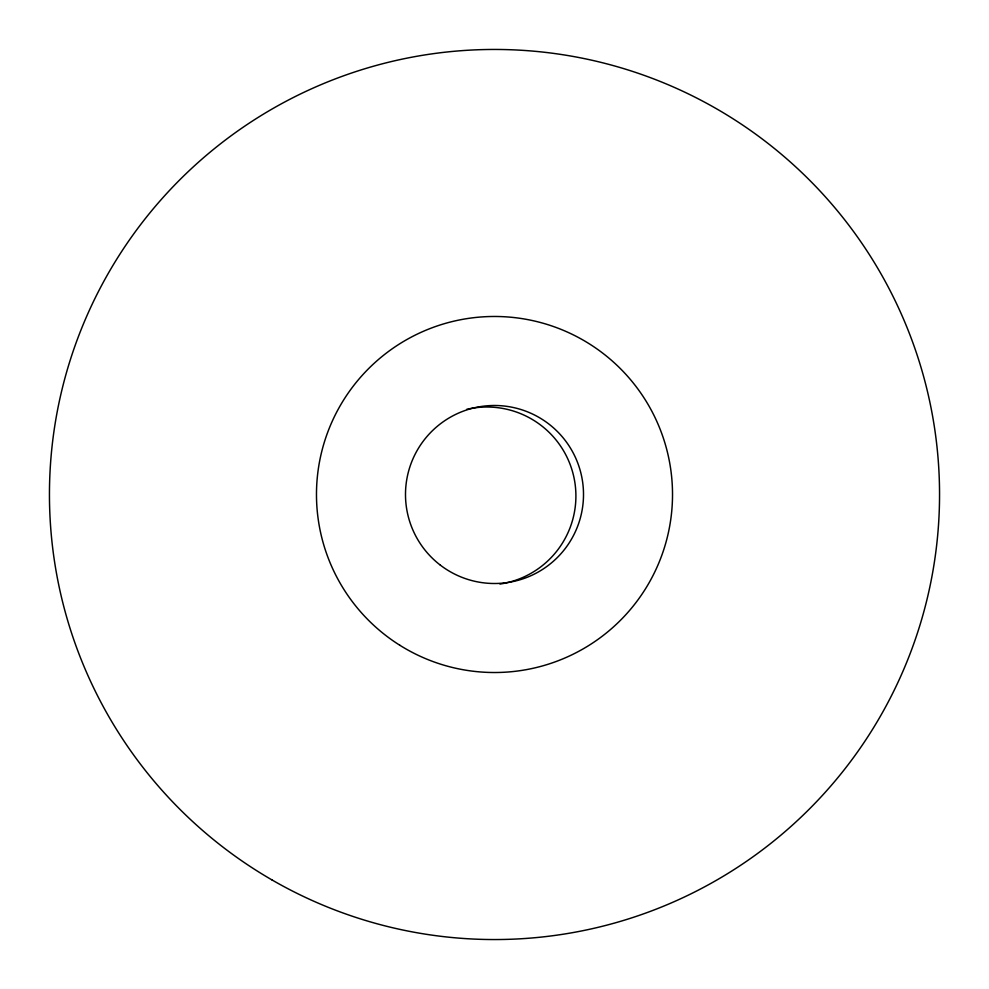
<?xml version="1.0" encoding="UTF-8"?>
<svg xmlns="http://www.w3.org/2000/svg" width="989" height="989" viewBox="0 0 989 989"><rect width="100%" height="100%" fill="white"/><g stroke="black" fill="none" stroke-linecap="round" stroke-linejoin="round"><path stroke-width="1.48" d="M466.684 409.335A89.01 89.01 0 0 1 574.337 479.368A89.01 89.01 0 0 1 499.952 584.054M271.975 879.926A445.05 445.05 0 0 0 939.55 494.5A445.05 445.05 0 0 0 271.975 109.074A445.05 445.05 0 0 0 271.975 879.926M399.853 645.273A178.02 178.02 0 0 0 672.396 501.089A178.02 178.02 0 0 0 411.251 337.138A178.02 178.02 0 0 0 399.853 645.273M440.315 565.115A89.01 89.01 0 0 0 582.744 506.121A89.01 89.01 0 0 0 460.441 412.265A89.01 89.01 0 0 0 440.315 565.115"/></g></svg>
